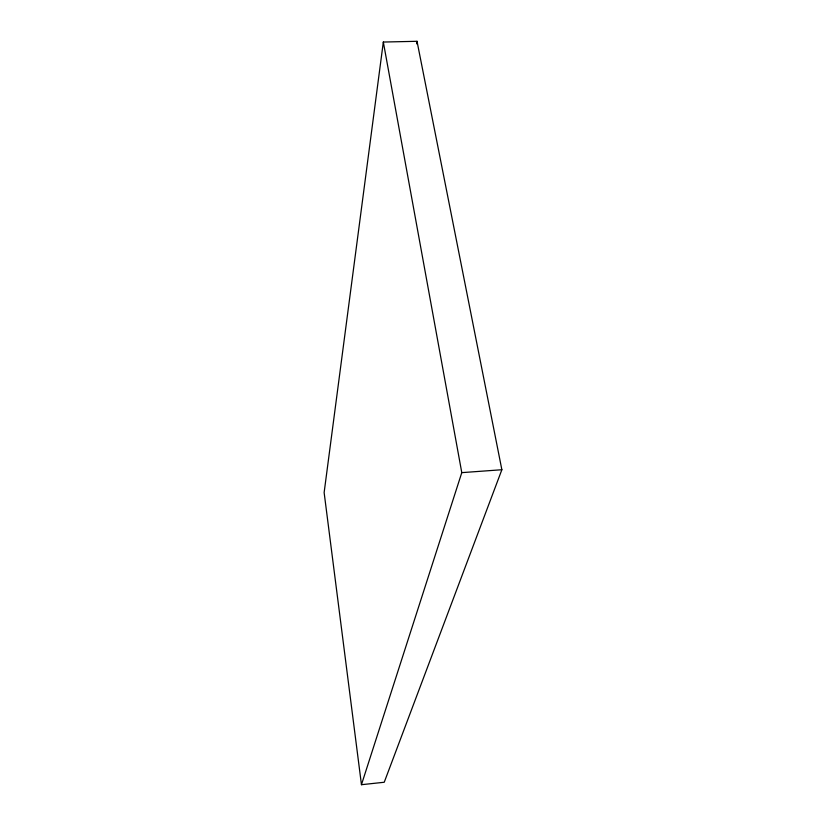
<?xml version="1.0" encoding="UTF-8"?>
<svg xmlns="http://www.w3.org/2000/svg" width="826" height="826" viewBox="0 0 826 826"><rect width="100%" height="100%" fill="white"/><g stroke="black" fill="none" stroke-linecap="round" stroke-linejoin="round"><path stroke-width="1.24" d="M383.326 42.043L324.133 492.575L361.458 784.7L384.235 782.253L501.867 469.736L417.027 41.3L383.326 42.043L461.786 472.637L361.458 784.7M416.624 43.85L417.027 41.3M461.786 472.637L501.867 469.736"/></g></svg>
